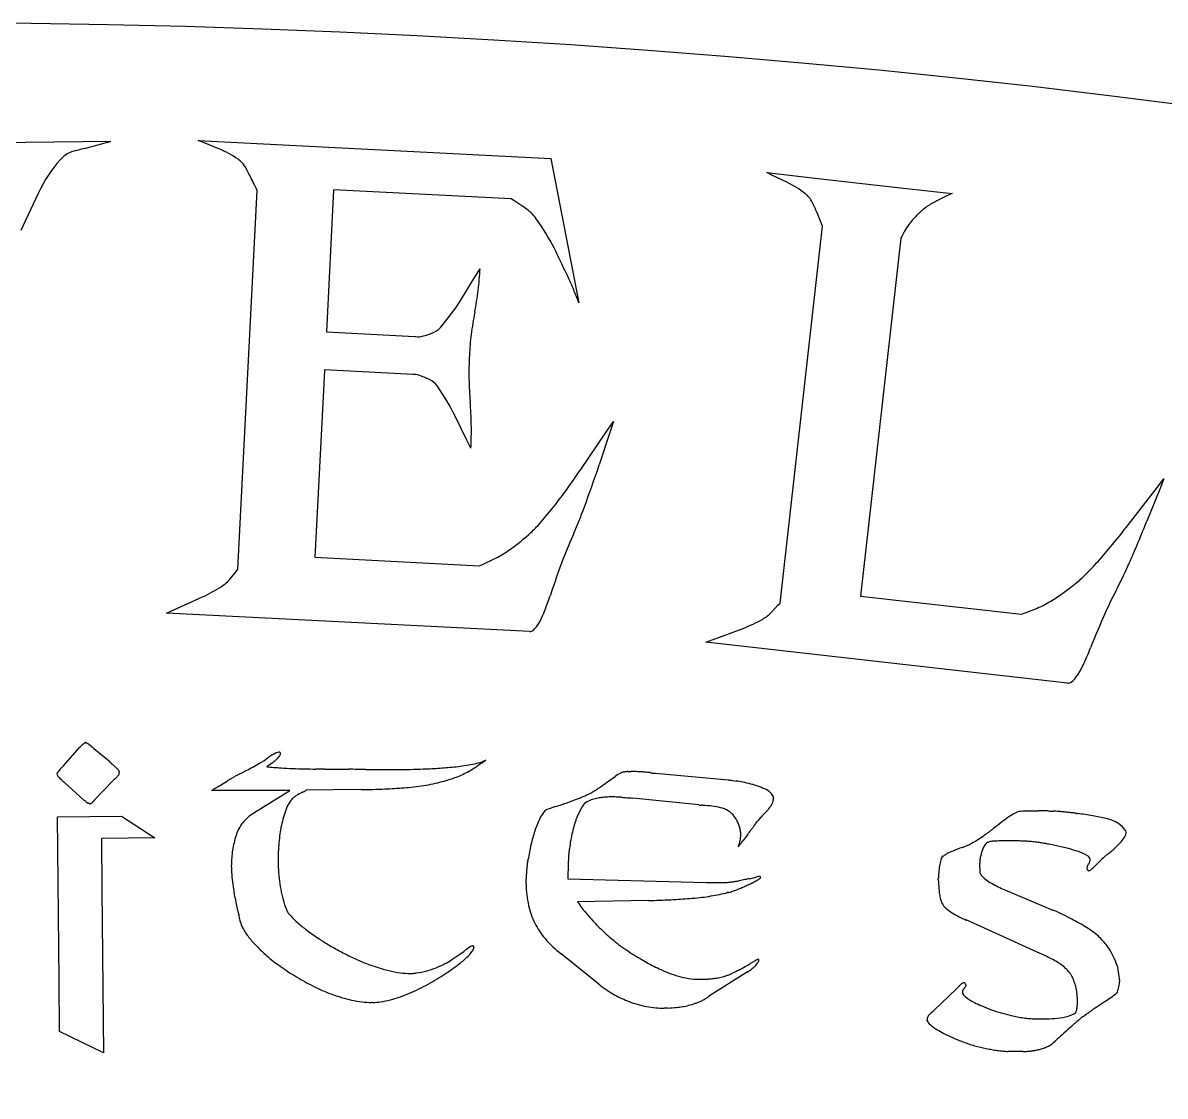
# Model space of a CAD drawing. Extents: x 7.4 to 31.4, y 13.7 to 28.6.
# Drawn here: x 19.768 to 22.539, y 26.027 to 28.63 of the extents above; entities that cross this region are included whole.
import ezdxf

# ---------------------------------------------------------------- set-up
doc = ezdxf.new("R2010")
doc.units = 0
doc.header["$MEASUREMENT"] = 0
doc.layers.add('APS_GEOMETRY', color=7, linetype='Continuous')

msp = doc.modelspace()

# ---------------------------------------------------------------- linework, layer by layer
at = {"layer": 'APS_GEOMETRY'}
for p, q in [((19.543031, 28.337975), (19.98173, 28.343024)), ((20.206025, 28.339753), (20.193447, 28.344845)), ((20.193447, 28.344845), (21.048457, 28.301115)), ((20.243759, 28.324476), (20.206025, 28.339753)), ((21.048457, 28.301115), (21.116979, 27.950848)), ((21.572509, 28.266956), (21.690203, 28.253668)), ((21.584752, 28.261102), (21.572509, 28.266956)), ((20.334771, 28.227537), (20.328888, 28.239278)), ((21.621478, 28.243542), (21.584752, 28.261102)), ((21.690203, 28.253668), (21.797048, 28.241605)), ((21.797048, 28.241605), (21.904145, 28.229513)), ((19.805938, 28.218108), (19.773596, 28.149181)), ((20.289734, 27.304716), (20.336731, 28.223624)), ((20.336731, 28.223624), (20.334771, 28.227537)), ((20.521895, 28.225339), (20.504258, 27.880496)), ((20.952949, 28.203293), (20.521895, 28.225339)), ((21.904145, 28.229513), (22.022595, 28.21614)), ((20.961184, 28.197787), (20.952949, 28.203293)), ((20.985889, 28.18127), (20.961184, 28.197787)), ((19.773596, 28.149181), (19.762815, 28.126205)), ((21.604868, 27.222882), (21.708095, 28.137181)), ((21.706504, 28.141193), (21.701731, 28.15323)), ((21.708095, 28.137181), (21.706504, 28.141193)), ((21.897915, 28.107573), (21.799929, 27.239695)), ((21.900194, 28.111915), (21.897915, 28.107573)), ((21.90703, 28.124941), (21.900194, 28.111915)), ((20.865643, 28.014802), (20.877139, 28.033281)), ((20.831157, 27.959365), (20.865643, 28.014802)), ((21.114166, 27.957983), (21.105727, 27.979388)), ((21.116979, 27.950848), (21.114166, 27.957983)), ((20.504258, 27.880496), (20.719278, 27.869498)), ((20.719278, 27.869498), (20.721046, 27.869281)), ((20.721046, 27.869281), (20.726352, 27.868628)), ((20.498603, 27.769943), (20.476298, 27.333817)), ((20.499537, 27.788199), (20.498603, 27.769943)), ((20.714557, 27.777202), (20.499537, 27.788199)), ((20.716332, 27.777111), (20.714557, 27.777202)), ((20.721657, 27.776839), (20.716332, 27.777111)), ((20.845328, 27.617597), (20.816658, 27.675883)), ((21.180968, 27.633735), (21.200888, 27.662841)), ((21.200888, 27.662841), (21.192173, 27.636593)), ((21.121208, 27.546414), (21.180968, 27.633735)), ((21.192173, 27.636593), (21.166028, 27.55785)), ((20.854885, 27.598169), (20.845328, 27.617597)), ((22.514717, 27.496645), (22.536258, 27.52449)), ((22.536258, 27.52449), (22.52595, 27.498826)), ((22.450097, 27.413108), (22.514717, 27.496645)), ((22.52595, 27.498826), (22.495029, 27.421833)), ((20.476298, 27.333817), (20.875911, 27.313379)), ((20.884765, 27.317502), (20.911329, 27.329871)), ((20.271298, 27.282271), (20.285125, 27.299105)), ((20.285125, 27.299105), (20.289734, 27.304716)), ((20.875911, 27.313379), (20.884765, 27.317502)), ((20.116521, 27.198666), (20.203948, 27.237921)), ((21.585091, 27.201608), (21.599924, 27.217563)), ((21.599924, 27.217563), (21.604868, 27.222882)), ((21.799929, 27.239695), (22.190474, 27.195602)), ((20.997901, 27.153587), (20.116521, 27.198666)), ((22.190474, 27.195602), (22.199564, 27.199174)), ((22.199564, 27.199174), (22.226836, 27.209893)), ((21.424472, 27.12776), (21.51515, 27.161469)), ((22.302442, 27.028634), (21.424472, 27.12776)), ((19.920068, 26.885093), (19.920856, 26.883554)), ((19.920075, 26.88432), (19.920068, 26.885093)), ((19.920856, 26.883554), (19.920861, 26.882974)), ((19.920861, 26.882974), (19.920863, 26.882781)), ((19.920863, 26.882781), (19.921056, 26.882782)), ((19.921056, 26.882782), (19.921636, 26.882788)), ((19.866462, 26.828159), (19.905491, 26.872588)), ((19.907023, 26.874149), (19.908556, 26.875709)), ((19.908556, 26.875709), (19.910088, 26.87727)), ((19.927842, 26.880525), (19.930956, 26.878233)), ((19.930956, 26.878233), (19.93407, 26.875942)), ((19.938361, 26.871728), (19.939434, 26.870675)), ((19.939434, 26.870675), (19.940312, 26.869813)), ((19.940312, 26.869813), (19.973031, 26.843048)), ((19.863493, 26.825135), (19.864546, 26.826208)), ((19.864546, 26.826208), (19.8656, 26.827281)), ((19.8656, 26.827281), (19.866462, 26.828159)), ((19.973031, 26.843048), (19.975372, 26.84075)), ((19.975372, 26.84075), (19.977713, 26.838452)), ((20.37101, 26.833783), (20.359545, 26.825855)), ((19.861099, 26.822697), (19.861195, 26.822795)), ((19.861195, 26.822795), (19.861482, 26.823087)), ((19.861482, 26.823087), (19.861961, 26.823575)), ((19.861961, 26.823575), (19.862631, 26.824257)), ((19.862631, 26.824257), (19.863493, 26.825135)), ((20.001903, 26.814316), (20.001912, 26.813253)), ((20.001912, 26.813253), (20.00192, 26.812383)), ((20.292575, 26.807709), (20.300623, 26.811905)), ((20.300623, 26.811905), (20.309438, 26.816501)), ((21.235516, 26.813993), (21.239092, 26.814029)), ((21.239092, 26.814029), (21.242861, 26.814067)), ((21.30244, 26.810028), (21.478899, 26.794021)), ((19.860579, 26.794856), (19.859799, 26.795622)), ((19.86136, 26.79409), (19.860579, 26.794856)), ((19.86214, 26.793324), (19.86136, 26.79409)), ((19.86292, 26.792558), (19.86214, 26.793324)), ((19.864383, 26.791121), (19.86292, 26.792558)), ((19.865651, 26.789876), (19.864383, 26.791121)), ((19.915932, 26.745101), (19.868368, 26.788741)), ((19.985874, 26.791359), (19.942979, 26.746894)), ((19.986736, 26.792237), (19.985874, 26.791359)), ((19.98779, 26.79331), (19.986736, 26.792237)), ((19.991244, 26.796048), (19.990478, 26.795267)), ((19.99201, 26.796828), (19.991244, 26.796048)), ((19.992585, 26.797413), (19.99201, 26.796828)), ((19.992776, 26.797608), (19.992585, 26.797413)), ((20.245101, 26.77984), (20.254287, 26.785408)), ((20.254287, 26.785408), (20.263472, 26.790977)), ((19.916615, 26.744431), (19.915932, 26.745101)), ((19.917103, 26.743952), (19.916615, 26.744431)), ((19.91759, 26.743473), (19.917103, 26.743952)), ((19.918273, 26.742803), (19.91759, 26.743473)), ((20.415429, 26.76803), (20.225197, 26.767903)), ((20.328187, 26.713968), (20.415429, 26.76803)), ((20.588613, 26.770189), (20.455629, 26.768711)), ((21.407603, 26.732991), (21.247373, 26.749934)), ((21.589155, 26.748738), (21.589157, 26.748545)), ((21.589157, 26.748545), (21.589163, 26.747965)), ((19.919924, 26.741948), (19.919436, 26.742427)), ((19.920607, 26.741278), (19.919924, 26.741948)), ((19.938389, 26.74144), (19.937623, 26.740659)), ((19.939155, 26.74222), (19.938389, 26.74144)), ((21.036574, 26.720747), (21.035035, 26.719958)), ((21.036582, 26.719973), (21.036574, 26.720747)), ((21.571692, 26.716859), (21.5671, 26.712174)), ((22.188495, 26.718301), (22.189947, 26.71835)), ((22.189947, 26.71835), (22.194304, 26.718497)), ((22.257349, 26.718356), (22.260343, 26.718257)), ((22.260343, 26.718257), (22.263145, 26.718165)), ((22.263145, 26.718165), (22.265753, 26.718079)), ((22.265753, 26.718079), (22.268168, 26.718)), ((19.852126, 26.704311), (20.007532, 26.705728)), ((19.855736, 26.308452), (19.852126, 26.704311)), ((20.007532, 26.705728), (20.088428, 26.653113)), ((20.3282, 26.713195), (20.328187, 26.713968)), ((21.5671, 26.712174), (21.562507, 26.707488)), ((22.324453, 26.712279), (22.325129, 26.712257)), ((22.325129, 26.712257), (22.325612, 26.712241)), ((22.325612, 26.712241), (22.326095, 26.712225)), ((22.326095, 26.712225), (22.326772, 26.712203)), ((21.525863, 26.660725), (21.520521, 26.653712)), ((21.526055, 26.66092), (21.525863, 26.660725)), ((21.526629, 26.661506), (21.526055, 26.66092)), ((20.088428, 26.653113), (19.958536, 26.651929)), ((19.958536, 26.651929), (19.959671, 26.52745)), ((21.520521, 26.653712), (21.515179, 26.646699)), ((22.112058, 26.643552), (22.110593, 26.643116)), ((22.114109, 26.644161), (22.112058, 26.643552)), ((22.186008, 26.645663), (22.183013, 26.645762)), ((22.188809, 26.645571), (22.186008, 26.645663)), ((22.191611, 26.645479), (22.188809, 26.645571)), ((22.194605, 26.64538), (22.191611, 26.645479)), ((22.266245, 26.63606), (22.257022, 26.637911)), ((22.275467, 26.634209), (22.266245, 26.63606)), ((21.998441, 26.608514), (21.998466, 26.609286)), ((21.998466, 26.609286), (22.001557, 26.609185)), ((20.27391, 26.585551), (20.273885, 26.587)), ((20.273931, 26.584294), (20.27391, 26.585551)), ((20.273949, 26.583231), (20.273931, 26.584294)), ((20.273963, 26.582362), (20.273949, 26.583231)), ((20.387437, 26.594336), (20.387489, 26.591243)), ((20.387489, 26.591243), (20.387542, 26.588151)), ((20.387542, 26.588151), (20.387594, 26.585059)), ((20.387594, 26.585059), (20.387646, 26.581966)), ((21.09123, 26.591394), (21.090066, 26.553494)), ((22.089041, 26.587642), (22.088955, 26.585034)), ((22.08912, 26.590057), (22.089041, 26.587642)), ((22.08946, 26.576894), (22.089416, 26.575542)), ((22.089518, 26.578633), (22.08946, 26.576894)), ((22.089588, 26.580758), (22.089518, 26.578633)), ((22.350192, 26.577597), (22.350214, 26.578273)), ((22.350214, 26.578273), (22.35023, 26.578756)), ((22.352917, 26.589885), (22.35311, 26.589879)), ((22.35311, 26.589879), (22.35369, 26.58986)), ((22.357069, 26.601449), (22.356789, 26.601749)), ((22.357162, 26.601349), (22.357069, 26.601449)), ((22.357086, 26.599031), (22.357108, 26.599707)), ((22.357108, 26.599707), (22.357124, 26.60019)), ((22.357124, 26.60019), (22.35714, 26.600673)), ((22.35714, 26.600673), (22.357162, 26.601349)), ((20.988829, 26.547834), (20.988767, 26.554019)), ((21.090066, 26.553494), (21.426506, 26.545285)), ((21.555475, 26.561276), (21.557084, 26.555106)), ((21.988831, 26.551582), (21.988907, 26.553901)), ((21.988907, 26.553901), (21.988984, 26.556219)), ((22.089302, 26.572064), (22.089257, 26.570712)), ((22.089333, 26.57303), (22.089302, 26.572064)), ((22.089359, 26.573803), (22.089333, 26.57303)), ((22.089384, 26.574576), (22.089359, 26.573803)), ((22.089416, 26.575542), (22.089384, 26.574576)), ((19.959671, 26.52745), (19.963281, 26.13159)), ((20.988891, 26.541649), (20.988829, 26.547834)), ((21.438884, 26.544636), (21.444876, 26.544697)), ((21.444876, 26.544697), (21.450481, 26.544753)), ((21.450481, 26.544753), (21.455024, 26.544799)), ((21.455024, 26.544799), (21.459373, 26.544843)), ((21.459373, 26.544843), (21.463722, 26.544887)), ((21.463722, 26.544887), (21.468264, 26.544932)), ((22.150479, 26.526922), (22.266466, 26.478235)), ((21.285447, 26.501336), (21.113821, 26.49806)), ((22.229055, 26.375802), (22.056798, 26.454191)), ((20.858726, 26.391201), (20.859403, 26.391213)), ((20.859403, 26.391213), (20.859886, 26.391221)), ((21.165321, 26.298311), (21.074114, 26.371623)), ((21.52612, 26.328236), (21.431614, 26.268518)), ((19.856878, 26.183199), (19.855736, 26.308452)), ((20.707515, 26.324457), (20.71138, 26.324522)), ((20.71138, 26.324522), (20.715246, 26.324588)), ((22.428693, 26.306666), (22.428639, 26.305024)), ((22.428754, 26.308501), (22.428693, 26.306666)), ((21.979202, 26.235491), (22.032733, 26.287109)), ((22.040341, 26.294981), (22.041439, 26.296009)), ((22.041439, 26.296009), (22.042337, 26.29685)), ((22.04718, 26.279477), (22.047161, 26.278898)), ((22.047187, 26.27967), (22.04718, 26.279477)), ((22.054574, 26.292579), (22.05375, 26.291059)), ((22.055398, 26.294099), (22.054574, 26.292579)), ((22.055445, 26.295548), (22.055398, 26.294099)), ((22.055487, 26.296804), (22.055445, 26.295548)), ((20.613687, 26.254044), (20.61359, 26.254043)), ((20.613977, 26.254049), (20.613687, 26.254044)), ((20.61446, 26.254057), (20.613977, 26.254049)), ((20.615136, 26.254069), (20.61446, 26.254057)), ((20.615813, 26.25408), (20.615136, 26.254069)), ((20.616296, 26.254088), (20.615813, 26.25408)), ((20.616586, 26.254093), (20.616296, 26.254088)), ((20.616682, 26.254095), (20.616586, 26.254093)), ((21.325964, 26.24039), (21.323645, 26.240367)), ((21.328284, 26.240414), (21.325964, 26.24039)), ((21.330603, 26.240437), (21.328284, 26.240414)), ((21.332923, 26.240461), (21.330603, 26.240437)), ((21.973614, 26.23026), (21.975111, 26.231661)), ((21.975111, 26.231661), (21.976408, 26.232875)), ((21.976408, 26.232875), (21.977705, 26.23409)), ((21.977705, 26.23409), (21.979202, 26.235491)), ((21.961425, 26.212481), (21.961435, 26.212771)), ((21.961435, 26.212771), (21.961438, 26.212867)), ((21.962109, 26.209751), (21.962131, 26.210427)), ((21.962131, 26.210427), (21.962147, 26.21091)), ((21.962147, 26.21091), (21.962157, 26.2112)), ((21.962157, 26.2112), (21.96216, 26.211296)), ((19.963281, 26.13159), (19.856878, 26.183199)), ((22.159247, 26.135185), (22.158475, 26.13521)), ((22.16002, 26.135159), (22.159247, 26.135185)), ((22.160793, 26.135134), (22.16002, 26.135159)), ((22.161566, 26.135108), (22.160793, 26.135134)), ((22.161759, 26.135102), (22.161566, 26.135108)), ((22.162338, 26.135083), (22.161759, 26.135102)), ((22.163111, 26.135057), (22.162338, 26.135083)), ((22.163884, 26.135032), (22.163111, 26.135057)), ((22.166202, 26.134956), (22.163884, 26.135032)), ((22.168521, 26.134879), (22.166202, 26.134956)), ((22.170839, 26.134803), (22.168521, 26.134879)), ((22.173157, 26.134727), (22.170839, 26.134803))]:
    msp.add_line(p, q, dxfattribs=at)
for centre, radius, start, end in [((19.495545, 4.630207), 24, 61.299397, 119.092201), ((17.549923, 37.852059), 9.815993, 283.831901, 284.118032), ((19.799107, 28.909594), 0.595011, 284.118032, 285.280221), ((19.706014, 29.250347), 0.948251, 285.280221, 286.009484), ((19.575015, 29.706909), 1.423236, 286.009484, 286.604743), ((20.153902, 28.102529), 0.239446, 55.342794, 67.959176), ((20.110968, 28.074984), 0.336939, 138.514252, 154.863321), ((19.912453, 28.250527), 0.071942, 102.670826, 138.514252), ((20.255412, 28.249361), 0.060942, 30.183492, 55.342794), ((15.081401, 25.579002), 5.88334, 27.05379, 27.328587), ((18.30356, 27.224586), 2.265294, 26.610932, 27.05379), ((21.518188, 28.027519), 0.239446, 51.829044, 64.445426), ((21.628506, 28.167854), 0.060942, 26.669742, 51.829044), ((22.122123, 27.962899), 0.272096, 111.455671, 115.563783), ((20.676561, 27.713802), 1.115615, 24.088106, 25.563783), ((22.068072, 28.031319), 0.186577, 118.382889, 127.050964), ((22.253986, 27.687233), 0.577678, 115.563783, 118.382889), ((20.924853, 28.089978), 0.109817, 36.072101, 56.234318), ((21.327674, 28.004897), 0.402394, 21.630887, 24.088106), ((22.107258, 27.996217), 0.238892, 135.864159, 142.594643), ((22.055397, 28.048108), 0.165541, 127.050964, 136.254452), ((20.603402, 27.855811), 0.507517, 26.731259, 36.072101), ((22.008719, 28.071571), 0.114843, 142.594643, 152.307894), ((17.681302, 26.409085), 3.768133, 25.100233, 26.392626), ((20.15982, 28.069968), 0.718257, 352.947384, 357.07215), ((20.649794, 27.799643), 0.490085, 21.516105, 25.100233), ((20.087306, 28.078939), 0.791323, 349.017736, 352.947384), ((20.371384, 28.245382), 0.541477, 319.126402, 328.114933), ((21.648945, 27.775889), 0.799448, 169.017736, 172.907478), ((20.7467, 27.920576), 0.045129, 287.628195, 319.126402), ((20.728598, 27.886887), 0.018397, 262.986533, 284.722274), ((20.654992, 28.167013), 0.308032, 284.722274, 290.004251), ((21.547697, 27.788487), 0.697421, 172.907478, 177.07215), ((21.706761, 27.780351), 0.856692, 177.07215, 180.937611), ((20.720439, 27.753013), 0.023857, 70.213751, 87.07215), ((20.597985, 27.41263), 0.385597, 66.034639, 70.213751), ((20.733489, 27.720802), 0.048971, 34.853129, 64.452285), ((20.313803, 27.428534), 0.560397, 26.192011, 34.853129), ((21.633714, 27.779156), 0.783636, 180.937611, 184.979313), ((20.072358, 27.643123), 0.783636, 0.937611, 4.979313), ((19.999311, 27.641927), 0.856692, 357.07215, 0.937611), ((19.283737, 28.803932), 2.226578, 323.798832, 325.613257), ((18.088719, 28.579595), 3.242498, 339.678828, 341.632505), ((20.157709, 28.164254), 1.14352, 321.266893, 323.798832), ((20.450075, 27.929747), 0.768725, 317.5065, 321.266893), ((20.040903, 27.856641), 1.160748, 336.41324, 339.678828), ((20.800865, 27.608381), 0.292984, 311.413607, 317.5065), ((20.806462, 28.684565), 2.078012, 320.335362, 322.275746), ((19.486126, 28.63026), 3.242498, 336.165078, 338.118754), ((20.608059, 27.826743), 0.584284, 305.197332, 311.428404), ((22.064598, 26.956648), 1.054107, 155.595359, 159.21014), ((21.579074, 28.043935), 1.074352, 317.636641, 320.335362), ((20.819633, 27.526789), 0.217221, 294.969421, 305.197332), ((23.05484, 26.580691), 2.113315, 159.21014, 161.762877), ((21.836404, 27.809262), 0.726084, 313.650515, 317.636641), ((21.390331, 27.789019), 1.160748, 332.89949, 336.165078), ((20.198164, 27.342338), 0.09464, 303.36478, 320.602916), ((22.142685, 27.488203), 0.282364, 307.256447, 313.650515), ((20.070111, 27.536801), 0.327478, 294.122747, 303.36478), ((20.390265, 27.458673), 0.692182, 337.872453, 341.762877), ((21.954589, 27.724417), 0.584284, 301.683582, 307.914654), ((23.312523, 26.789231), 1.005963, 152.081609, 155.869), ((22.147381, 27.41206), 0.217221, 291.455671, 301.683582), ((20.846002, 27.273362), 0.20021, 330.635277, 337.872453), ((21.515776, 27.266044), 0.09464, 299.85103, 317.089166), ((24.229925, 26.378262), 2.01121, 155.869, 158.547322), ((20.950895, 27.214343), 0.079853, 313.718128, 330.635277), ((21.399882, 27.46799), 0.327478, 290.608997, 299.85103), ((20.998464, 27.164596), 0.011023, 267.07215, 313.718128), ((21.746794, 27.354025), 0.656757, 334.453915, 338.547322), ((22.262234, 27.090973), 0.077272, 309.369901, 326.865457), ((22.166747, 27.153303), 0.191301, 326.865457, 334.453915), ((22.303765, 27.040358), 0.011798, 263.5584, 309.369901), ((19.924799, 26.87201), 0.013905, 135.522439, 146.832372), ((19.92133, 26.875416), 0.009044, 121.486196, 135.522439), ((19.921874, 26.874528), 0.010085, 108.957388, 121.486196), ((19.920118, 26.87964), 0.00468, 90.522439, 108.957388), ((19.921712, 26.874482), 0.008306, 69.966394, 90.522439), ((19.920057, 26.869945), 0.013135, 53.652542, 69.966394), ((19.90547, 26.874879), 0.002291, 270.522439, 288.957388), ((19.905853, 26.873766), 0.001114, 288.957388, 315.522439), ((19.905853, 26.873766), 0.001114, 315.522439, 342.087491), ((19.904732, 26.874128), 0.002291, 342.087491, 0.522439), ((19.920996, 26.866559), 0.015288, 127.392337, 135.522439), ((19.917497, 26.871137), 0.009526, 117.087491, 127.392337), ((19.935244, 26.875953), 0.001174, 180.522439, 214.212507), ((19.935511, 26.876134), 0.001497, 214.212507, 243.957388), ((19.934197, 26.873445), 0.001497, 34.212507, 63.957388), ((19.934463, 26.873626), 0.001174, 0.522439, 34.212507), ((19.930832, 26.863802), 0.010946, 54.984762, 63.957388), ((19.931464, 26.864704), 0.009845, 45.522439, 54.984762), ((20.468189, 26.695423), 0.185051, 117.534899, 124.913435), ((20.389352, 26.846642), 0.014515, 90.969848, 117.534899), ((20.389263, 26.85193), 0.009226, 81.507526, 90.969848), ((20.390206, 26.858247), 0.002839, 64.404797, 81.507526), ((20.390602, 26.859074), 0.001922, 39.629656, 64.404797), ((20.381441, 26.85958), 0.012032, 327.27978, 346.038431), ((20.385944, 26.855216), 0.00797, 27.534899, 39.629656), ((20.389354, 26.857613), 0.003877, 346.038431, 19.404797), ((20.002985, 26.864189), 0.036071, 225.522439, 230.716868), ((19.996628, 26.856418), 0.026031, 230.716868, 236.832372), ((19.984678, 26.834649), 0.002291, 180.522439, 198.957388), ((19.983564, 26.834267), 0.001114, 198.957388, 225.522439), ((19.983564, 26.834267), 0.001114, 225.522439, 252.087491), ((19.983926, 26.835387), 0.002291, 252.087491, 270.522439), ((20.333288, 27.188866), 0.498609, 225.522439, 226.527525), ((20.199945, 27.048217), 0.304799, 226.527525, 227.813049), ((20.002445, 27.419023), 0.676223, 296.99944, 300.130099), ((20.196435, 27.084779), 0.289764, 300.130099, 304.913435), ((20.490689, 28.220916), 1.401211, 264.629656, 266.060786), ((20.364609, 26.846062), 0.013848, 297.534899, 304.659916), ((20.356308, 26.858068), 0.028444, 304.659916, 309.629656), ((20.392592, 26.814254), 0.028444, 124.659916, 129.629656), ((20.384291, 26.82626), 0.013848, 117.534899, 124.659916), ((20.427409, 26.790668), 0.068876, 133.243537, 135.969848), ((20.407081, 26.812282), 0.039204, 129.629656, 133.243537), ((20.351685, 26.879174), 0.047648, 309.629656, 312.603387), ((20.35877, 26.87147), 0.037182, 312.603387, 315.969848), ((20.339669, 26.889936), 0.063749, 315.969848, 320.86894), ((20.360228, 26.873209), 0.037245, 320.86894, 327.27978), ((20.707561, 27.831324), 1.011519, 274.934503, 277.149772), ((20.793744, 27.144274), 0.319085, 277.149772, 281.09452), ((20.80353, 27.122089), 0.29548, 280.060125, 283.84485), ((20.707512, 27.066568), 0.289298, 301.771294, 304.14836), ((21.199112, 26.341795), 0.586468, 122.975231, 124.14836), ((20.861505, 26.886854), 0.053206, 283.84485, 292.771257), ((21.284793, 26.209734), 0.743889, 121.933605, 122.975231), ((20.936679, 26.70777), 0.141015, 109.404797, 112.771257), ((20.891403, 26.836303), 0.004742, 90.969848, 109.404797), ((19.855498, 26.808728), 0.005097, 180.522439, 205.539333), ((19.860111, 26.805543), 0.010204, 148.517056, 162.087491), ((19.868106, 26.814752), 0.01907, 205.539333, 218.397423), ((19.88747, 26.788789), 0.042285, 141.862631, 148.517056), ((19.903263, 26.842615), 0.063929, 218.397423, 222.342609), ((19.921193, 26.76231), 0.085162, 138.535227, 141.862631), ((19.928737, 26.865828), 0.098393, 222.342609, 225.522439), ((19.935214, 26.749922), 0.103872, 135.522439, 138.535227), ((19.964636, 26.832133), 0.044541, 309.182248, 315.522439), ((19.932025, 26.752607), 0.094158, 43.674829, 47.813049), ((19.971245, 26.825644), 0.035278, 315.522439, 322.647456), ((19.989345, 26.811829), 0.012509, 322.647456, 342.087491), ((19.99586, 26.813555), 0.005899, 27.087491, 43.674829), ((19.99932, 26.814416), 0.002558, 22.323849, 45.522439), ((19.988024, 26.812256), 0.013897, 342.087491, 0.522439), ((19.999011, 26.814289), 0.002892, 0.522439, 22.323849), ((20.214585, 26.901504), 0.119923, 299.780642, 301.933605), ((20.454077, 26.495085), 0.351859, 118.728389, 120.024452), ((20.484395, 26.439772), 0.414937, 117.534899, 118.728389), ((20.457168, 27.734132), 0.913274, 266.060786, 267.83349), ((20.502471, 28.931638), 2.111637, 267.83349, 268.60034), ((20.500956, 28.869628), 2.049608, 268.60034, 269.378708), ((20.487918, 26.277431), 0.542787, 89.908936, 90.969848), ((20.487779, 26.189903), 0.630315, 88.92444, 89.908936), ((20.511004, 27.426959), 0.606959, 268.92444, 269.946818), ((20.511003, 27.426185), 0.606186, 269.946818, 270.969848), ((20.562838, 28.501842), 1.682269, 268.583904, 269.216443), ((20.564762, 28.642508), 1.822949, 269.216443, 269.824085), ((20.55201, 24.489417), 2.330162, 89.348702, 89.824085), ((20.545243, 23.894094), 2.925524, 88.92444, 89.348702), ((20.65433, 30.871666), 4.052925, 269.234143, 269.595013), ((20.648561, 30.055515), 3.236755, 269.595013, 269.998826), ((20.648554, 29.692259), 2.873498, 269.998826, 270.453684), ((20.653638, 29.05023), 2.231449, 270.453684, 270.969848), ((20.64998, 29.266308), 2.447558, 270.969848, 272.471641), ((20.71628, 27.730334), 0.910154, 272.471641, 274.934503), ((20.730181, 27.028723), 0.245027, 287.669092, 291.525893), ((20.72405, 27.044266), 0.261736, 291.525893, 295.136478), ((20.722892, 27.046736), 0.264463, 295.136478, 298.728389), ((20.722198, 27.042855), 0.261406, 299.270604, 301.771294), ((19.269046, 29.455464), 3.284073, 305.824843, 306.114946), ((21.249211, 26.741468), 0.075514, 113.775858, 126.114946), ((21.231524, 26.781615), 0.031644, 94.662885, 113.775858), ((21.23521, 26.789152), 0.024804, 97.287105, 104.613511), ((21.235814, 26.784429), 0.029565, 90.577268, 97.287105), ((21.245747, 26.527598), 0.286483, 88.567714, 90.577268), ((21.242685, 26.405123), 0.408997, 86.885882, 88.567714), ((21.241288, 26.379451), 0.434707, 85.303372, 86.885882), ((21.233651, 26.286498), 0.527973, 83.867431, 85.303372), ((21.302483, 26.86338), 0.053397, 256.541024, 259.957613), ((21.302071, 26.861059), 0.05104, 259.957613, 263.452252), ((21.301982, 26.860283), 0.050259, 263.452252, 267.000934), ((21.301942, 26.85951), 0.049485, 267.000934, 270.577268), ((19.868517, 26.792795), 0.00409, 225.522439, 247.323849), ((19.868335, 26.792359), 0.003618, 247.323849, 270.522439), ((19.994814, 26.786412), 0.009845, 126.060117, 135.522439), ((19.995462, 26.785522), 0.010946, 117.087491, 126.060117), ((18.684166, 29.361777), 3.017111, 300.714729, 300.951487), ((19.084038, 28.694999), 2.239621, 300.951487, 301.226285), ((20.28838, 26.758912), 0.040603, 122.399414, 127.839746), ((20.293831, 26.750322), 0.050776, 117.534899, 122.399414), ((20.219404, 26.893082), 0.11022, 297.534899, 299.780642), ((20.551121, 28.984893), 2.215021, 270.969848, 272.449484), ((20.580195, 28.30524), 1.534747, 272.449484, 274.22707), ((20.653785, 27.309574), 0.536365, 274.22707, 279.301223), ((20.659153, 27.276798), 0.503153, 279.301223, 284.540282), ((20.696769, 27.133614), 0.355111, 284.465581, 287.669092), ((20.993357, 27.026509), 0.305183, 301.156495, 303.04846), ((20.901394, 27.167858), 0.473815, 303.04846, 304.267335), ((20.934354, 27.119482), 0.415278, 304.267335, 305.569288), ((18.714203, 30.22407), 4.232023, 305.569288, 305.824843), ((21.487486, 26.829902), 0.036894, 256.541024, 261.486991), ((21.626856, 27.761), 0.978365, 261.486991, 262.447166), ((21.468429, 26.566144), 0.226948, 78.312494, 82.447166), ((21.445515, 26.455373), 0.340065, 74.935021, 78.312494), ((21.479688, 26.573984), 0.216659, 70.021223, 75.50878), ((21.491968, 26.607764), 0.180715, 64.012217, 70.021223), ((19.918294, 26.740512), 0.002291, 72.087491, 90.522439), ((19.935821, 26.74874), 0.007323, 297.087491, 310.328011), ((19.937503, 26.746759), 0.004725, 310.328011, 326.832372), ((19.924535, 26.755234), 0.020216, 326.832372, 330.777558), ((19.915023, 26.760555), 0.031115, 330.777558, 333.957388), ((20.462538, 26.709556), 0.056062, 134.333271, 144.942475), ((20.45207, 26.72027), 0.041084, 121.933605, 134.333271), ((20.512614, 26.62313), 0.155547, 118.615823, 121.933605), ((20.518096, 26.613081), 0.166994, 115.413803, 118.615823), ((20.435328, 26.795435), 0.033418, 289.404797, 293.589713), ((20.433654, 26.799269), 0.037601, 293.589713, 297.534899), ((20.432452, 26.801573), 0.0402, 297.534899, 301.226285), ((20.429207, 26.806926), 0.04646, 301.226285, 304.659916), ((20.784267, 27.579558), 0.89428, 289.440855, 291.133313), ((21.020664, 26.995087), 0.264069, 289.012217, 291.133313), ((21.015307, 27.008947), 0.278928, 291.133313, 293.197133), ((20.867033, 27.354944), 0.655358, 293.197133, 294.075834), ((20.90342, 27.273508), 0.566162, 294.075834, 295.021223), ((21.186667, 26.632419), 0.11973, 106.188256, 112.957403), ((21.005435, 27.006533), 0.281839, 299.187728, 301.156495), ((21.18243, 26.647013), 0.104533, 98.943154, 106.188256), ((21.193065, 26.57943), 0.172948, 94.549764, 98.943154), ((21.196125, 26.54098), 0.211519, 90.577268, 94.549764), ((21.196996, 26.454565), 0.297939, 88.051151, 90.577268), ((21.196917, 26.452246), 0.300259, 85.534817, 88.051151), ((21.281803, 27.539273), 0.790077, 265.534817, 266.491651), ((21.287406, 27.630662), 0.881638, 266.491651, 267.397438), ((21.552936, 26.732833), 0.041578, 39.977929, 64.012217), ((21.57036, 26.747442), 0.01884, 3.943729, 39.977929), ((21.562125, 26.749028), 0.02719, 334.012217, 346.541024), ((21.567478, 26.747746), 0.021686, 346.541024, 0.577268), ((19.918656, 26.741632), 0.001114, 45.522439, 72.087491), ((19.933235, 26.754139), 0.018025, 225.522439, 235.827286), ((19.931251, 26.751215), 0.014491, 235.827286, 247.323849), ((19.873455, 26.612889), 0.135424, 66.078485, 67.323849), ((19.909436, 26.694003), 0.046687, 63.957388, 66.078485), ((19.929877, 26.742146), 0.006196, 270.522439, 284.558683), ((19.929482, 26.743668), 0.007769, 284.558683, 297.087491), ((19.922779, 26.756773), 0.022489, 297.087491, 301.486196), ((19.903959, 26.787502), 0.058523, 301.486196, 304.212507), ((19.938439, 26.73912), 0.001575, 153.957388, 180.522439), ((19.939935, 26.738389), 0.00324, 135.522439, 153.957388), ((20.672857, 26.625456), 0.283629, 159.830023, 168.212316), ((20.475235, 26.698049), 0.073097, 143.275608, 159.830023), ((21.07811, 26.676649), 0.060562, 137.424878, 153.213721), ((21.038972, 26.712273), 0.007644, 127.447166, 135.577268), ((21.03722, 26.71456), 0.004763, 117.142319, 127.447166), ((21.04647, 26.701328), 0.021859, 109.78994, 121.541024), ((21.032874, 26.723036), 0.004763, 297.142319, 307.447166), ((21.031123, 26.725324), 0.007644, 307.447166, 315.577268), ((21.227351, 26.198634), 0.556105, 107.464059, 109.78994), ((20.863729, 27.354426), 0.655536, 287.464059, 289.440855), ((21.238703, 26.65511), 0.13547, 145.29606, 160.021223), ((21.152124, 26.715069), 0.030156, 113.775858, 145.29606), ((21.415092, 26.772499), 0.040212, 259.267335, 264.866675), ((21.414953, 26.770955), 0.038662, 264.866675, 270.577268), ((21.415732, 26.693636), 0.038662, 84.866675, 90.577268), ((21.415594, 26.692091), 0.040212, 79.267335, 84.866675), ((21.40898, 26.491966), 0.240049, 81.283959, 86.632082), ((21.414157, 26.525736), 0.205884, 75.50878, 81.283959), ((21.453782, 26.67905), 0.047532, 51.747443, 75.50878), ((21.44631, 26.669573), 0.0596, 30.558907, 51.747443), ((21.520168, 26.767355), 0.072142, 315.577268, 320.771697), ((21.535723, 26.754656), 0.052061, 320.771697, 326.8872), ((21.531008, 26.766797), 0.063102, 319.975973, 326.417573), ((21.545743, 26.757013), 0.045415, 326.417573, 334.012217), ((22.202917, 26.658868), 0.061158, 103.639132, 116.98218), ((22.164077, 27.615921), 0.897933, 271.929096, 272.299937), ((22.091688, 29.4183), 2.701766, 272.299937, 272.513726), ((22.227275, 27.238451), 0.519598, 268.115021, 269.138051), ((22.233369, 27.643472), 0.924664, 269.138051, 269.904931), ((22.230558, 25.949602), 0.769208, 88.983072, 89.904931), ((22.228813, 25.851302), 0.867523, 88.115021, 88.983072), ((22.257105, 26.381848), 0.336333, 86.140087, 88.115021), ((22.259923, 26.423621), 0.294466, 84.029404, 86.140087), ((21.861595, 22.614978), 4.123882, 83.878626, 84.029404), ((21.921865, 23.176959), 3.558679, 83.716316, 83.878626), ((20.375655, 26.630596), 0.094997, 141.41018, 162.534899), ((20.378732, 26.62814), 0.098933, 120.714729, 141.41018), ((21.239682, 26.595082), 0.241556, 153.213721, 161.100692), ((21.403839, 26.595075), 0.311179, 160.021223, 166.683021), ((21.42007, 26.651061), 0.091644, 24.851709, 32.18477), ((21.443186, 26.661767), 0.06617, 16.219514, 24.851709), ((20.739779, 27.267853), 0.99306, 323.943154, 324.549895), ((21.679685, 26.58928), 0.166351, 140.212731, 141.91746), ((21.692938, 26.578243), 0.183598, 138.590055, 140.212731), ((21.699963, 26.572048), 0.192964, 137.046069, 138.590055), ((21.714791, 26.558243), 0.213224, 135.577268, 137.046069), ((23.342181, 25.097364), 1.994962, 127.012241, 127.674689), ((23.103672, 25.413735), 1.598758, 126.272247, 127.012241), ((22.232276, 26.601202), 0.125868, 116.98218, 126.272247), ((22.309637, 26.661703), 0.052583, 84.74856, 88.115021), ((22.308283, 26.646963), 0.067384, 81.774829, 84.74856), ((22.310111, 26.659609), 0.054607, 78.107041, 81.774829), ((22.312034, 26.668742), 0.045274, 74.078777, 78.107041), ((22.247171, 26.029313), 0.687513, 80.250996, 83.351379), ((22.269342, 26.158353), 0.556582, 76.805088, 80.250996), ((22.374323, 26.606119), 0.096674, 57.830093, 76.805088), ((22.393909, 26.637258), 0.059888, 33.652699, 57.830093), ((20.740271, 26.611388), 0.352496, 168.212316, 175.012717), ((21.365265, 26.552087), 0.374295, 161.100692, 166.235042), ((21.46462, 26.580688), 0.373641, 166.683021, 172.761974), ((21.436614, 26.659855), 0.073015, 8.392561, 16.219514), ((21.436398, 26.659823), 0.073232, 0.577268, 8.392561), ((21.446997, 26.65993), 0.062633, 354.237076, 0.577268), ((21.524315, 26.663774), 0.00324, 315.577268, 334.012217), ((21.525811, 26.663044), 0.001575, 334.012217, 0.577268), ((19.760126, 28.00924), 2.221578, 322.702284, 322.929647), ((19.971474, 27.849571), 1.956697, 322.929647, 323.171911), ((21.045728, 27.045104), 0.614613, 323.171911, 323.943154), ((21.971721, 26.851882), 0.231322, 303.652699, 305.299727), ((21.938748, 26.898452), 0.288383, 305.299727, 306.774829), ((21.843529, 27.025851), 0.447434, 306.774829, 307.725709), ((21.865047, 26.998036), 0.412267, 307.725709, 308.716316), ((22.409665, 26.673674), 0.036151, 324.000548, 344.942467), ((22.436761, 26.666385), 0.008092, 344.942467, 30.120404), ((20.5144, 26.586942), 0.240448, 162.534899, 171.208073), ((20.846601, 26.602109), 0.45923, 175.012717, 180.969848), ((21.438794, 26.534074), 0.449998, 166.235042, 170.917375), ((21.399928, 26.672205), 0.111355, 338.775858, 343.0517), ((20.295679, 27.578531), 1.534768, 321.91746, 322.287105), ((21.428434, 26.663517), 0.081555, 343.0517, 348.04846), ((21.44391, 26.660242), 0.065736, 348.04846, 354.237076), ((20.547392, 27.383894), 1.216581, 322.287105, 322.702284), ((21.993501, 26.778097), 0.15739, 289.91643, 298.952853), ((21.91206, 26.925307), 0.325627, 298.952853, 305.231882), ((22.13102, 26.614541), 0.036217, 141.99568, 156.744399), ((22.126738, 26.617887), 0.030782, 125.990005, 141.99568), ((22.108776, 26.646672), 0.00388, 268.115021, 279.424953), ((22.107814, 26.65247), 0.009758, 279.424953, 286.54997), ((22.129605, 26.539476), 0.105826, 93.745704, 98.419867), ((22.156058, 26.135411), 0.510756, 91.618553, 93.745704), ((22.157813, 26.073314), 0.572878, 89.721024, 91.618553), ((22.156708, 25.846481), 0.799714, 88.115021, 89.721024), ((22.18316, 26.29763), 0.347938, 86.205868, 88.115021), ((22.183058, 26.296087), 0.349485, 84.300946, 86.205868), ((22.189044, 26.356066), 0.289208, 81.999517, 84.300946), ((22.198487, 26.423256), 0.221357, 79.368859, 81.999517), ((22.212379, 26.423843), 0.218638, 80.683613, 82.920592), ((22.204833, 26.377845), 0.26525, 78.652699, 80.683613), ((22.131012, 25.972923), 0.67688, 75.150512, 77.677546), ((22.249327, 26.805318), 0.243918, 313.115021, 317.72567), ((22.332322, 26.729866), 0.131752, 317.72567, 324.000548), ((20.520242, 26.586039), 0.246359, 171.208073, 179.776359), ((21.133301, 26.571877), 0.142784, 166.541024, 170.373294), ((21.325646, 26.592069), 0.234447, 175.813626, 178.087715), ((21.317003, 26.592702), 0.225781, 173.452252, 175.813626), ((21.321646, 26.592169), 0.230454, 171.114946, 173.452252), ((22.018907, 26.595908), 0.024037, 148.37014, 163.046533), ((22.015019, 26.594807), 0.019695, 126.774829, 133.115021), ((22.022411, 26.584917), 0.032043, 121.805088, 126.774829), ((21.959973, 26.685599), 0.086428, 301.805088, 303.652699), ((21.915751, 26.752026), 0.166228, 303.652699, 304.984919), ((22.1189, 26.381159), 0.258268, 111.613587, 114.680072), ((22.334289, 25.837523), 0.843018, 109.91643, 111.613587), ((22.140854, 26.594755), 0.051295, 167.990349, 174.029404), ((22.144685, 26.59394), 0.055212, 162.169625, 167.990349), ((22.179891, 26.593233), 0.089516, 162.653803, 168.652699), ((22.182496, 26.592419), 0.092245, 156.744399, 162.653803), ((22.179806, 26.156959), 0.486485, 72.169625, 75.150512), ((22.298426, 26.525746), 0.099091, 58.201375, 72.169625), ((22.343156, 26.597892), 0.014204, 20.734886, 58.201375), ((22.660695, 26.296178), 0.410755, 131.267411, 133.631185), ((22.418406, 26.581933), 0.036718, 135.236117, 141.245123), ((22.414484, 26.585822), 0.031195, 128.716316, 135.236117), ((22.460739, 26.52812), 0.105148, 126.774829, 128.716316), ((22.471851, 26.513253), 0.123709, 124.984919, 126.774829), ((22.301331, 26.747854), 0.166351, 306.774829, 308.479557), ((22.290599, 26.761356), 0.183598, 308.479557, 310.102233), ((22.269411, 26.786516), 0.216492, 310.102233, 311.478444), ((22.311405, 26.739015), 0.15309, 311.478444, 313.115021), ((20.642432, 26.588599), 0.368521, 180.969848, 184.691161), ((20.80082, 26.600775), 0.413602, 182.606425, 186.351395), ((21.652774, 26.516152), 0.665271, 173.995323, 174.866675), ((21.150111, 26.569026), 0.159835, 170.373294, 173.995323), ((21.286847, 26.593365), 0.195627, 178.087715, 180.577268), ((22.163254, 26.555824), 0.173998, 169.142394, 174.029404), ((22.128588, 26.562472), 0.138701, 163.046533, 169.142394), ((22.103759, 26.584547), 0.014813, 178.115021, 188.419867), ((22.095015, 26.583252), 0.005973, 188.419867, 204.680072), ((22.20968, 26.586089), 0.120625, 175.912423, 178.115021), ((22.25398, 26.582923), 0.165038, 174.029404, 175.912423), ((22.35957, 26.579609), 0.01008, 165.120404, 178.115021), ((22.345585, 26.57628), 0.005356, 31.805088, 43.115021), ((22.365601, 26.578006), 0.016321, 154.91643, 165.120404), ((22.349611, 26.578776), 0.000619, 358.115021, 31.805088), ((22.359789, 26.580449), 0.010012, 196.54997, 210.120404), ((22.280161, 26.618), 0.078017, 334.91643, 337.07751), ((22.302469, 26.608566), 0.053796, 337.07751, 339.680072), ((22.385028, 26.578255), 0.033418, 155.495156, 159.680072), ((22.388835, 26.57652), 0.037601, 151.54997, 155.495156), ((22.345529, 26.599984), 0.011653, 331.54997, 344.078777), ((22.35873, 26.602845), 0.002291, 178.115021, 196.54997), ((22.357602, 26.60251), 0.001114, 196.54997, 223.115021), ((22.347797, 26.599337), 0.009294, 344.078777, 358.115021), ((22.312447, 26.636298), 0.076172, 306.774829, 316.618553), ((22.554733, 26.407328), 0.257191, 133.631185, 136.618553), ((20.636789, 26.588136), 0.362859, 184.691161, 188.441407), ((20.787478, 26.59929), 0.400177, 186.351395, 190.158684), ((21.087732, 26.555017), 0.09897, 177.000934, 180.577268), ((21.089277, 26.554936), 0.100518, 173.452252, 177.000934), ((21.551201, 26.525277), 0.563289, 174.866675, 175.813626), ((21.301396, 27.885841), 1.352247, 278.244072, 278.70737), ((21.60956, 26.104842), 0.456221, 102.210902, 103.106076), ((21.588273, 26.203209), 0.355578, 101.196923, 102.210902), ((21.579717, 26.246431), 0.311516, 100.03959, 101.196923), ((21.566395, 26.321679), 0.235099, 98.70737, 100.03959), ((21.318465, 27.368464), 0.841623, 284.613511, 285.047562), ((21.343368, 27.275832), 0.745701, 285.047562, 285.508685), ((20.935882, 27.640255), 1.250405, 299.020197, 299.503694), ((21.495058, 26.729177), 0.17839, 285.508685, 287.435667), ((21.468657, 26.813238), 0.2665, 287.435667, 289.012217), ((21.336778, 26.93178), 0.436368, 299.503694, 300.322149), ((22.002746, 26.551124), 0.013923, 178.115021, 187.577343), ((22.00429, 26.55133), 0.01548, 187.577343, 196.54997), ((22.237756, 26.548032), 0.248907, 174.029404, 178.115021), ((22.107987, 26.575164), 0.019252, 193.37014, 218.514925), ((22.146358, 26.605702), 0.068292, 218.514925, 231.788195), ((22.163016, 26.626861), 0.095221, 231.788195, 241.54997), ((22.353857, 26.577007), 0.003154, 210.120404, 234.424953), ((22.355838, 26.579777), 0.006559, 234.424953, 246.313611), ((22.353993, 26.575572), 0.001967, 246.313611, 268.115021), ((22.352765, 26.582355), 0.008826, 277.577343, 306.774829), ((20.984967, 26.639808), 0.71485, 188.441407, 190.346909), ((20.677824, 26.579642), 0.288777, 190.158684, 195.426603), ((21.245454, 26.544234), 0.256575, 180.577268, 192.465926), ((21.437968, 26.645147), 0.100518, 263.452252, 267.000934), ((21.437887, 26.643601), 0.09897, 267.000934, 270.577268), ((21.46695, 26.675351), 0.130425, 270.577268, 274.308665), ((21.464903, 26.702519), 0.157671, 274.308665, 277.702284), ((21.481016, 26.507163), 0.013927, 90.577268, 96.91746), ((21.396632, 26.80508), 0.296222, 286.522664, 288.699128), ((21.353507, 27.526175), 0.988825, 277.702284, 278.244072), ((21.398761, 26.798791), 0.289583, 288.699128, 290.900405), ((21.426576, 26.72595), 0.211612, 290.900405, 293.911309), ((21.437862, 26.700497), 0.183769, 293.911309, 297.142319), ((21.432188, 26.75436), 0.235101, 292.378677, 295.419657), ((21.461111, 26.693503), 0.167721, 295.419657, 299.020197), ((22.304733, 26.554047), 0.315362, 181.294851, 183.825614), ((22.275915, 26.55212), 0.28648, 183.825614, 186.480907), ((22.349255, 26.970585), 0.486158, 241.54997, 245.865997), ((20.728316, 26.592949), 0.453957, 190.346909, 192.738137), ((20.638963, 26.568918), 0.248464, 195.426603, 201.106151), ((21.259158, 26.5889), 0.17139, 212.006834, 217.447166), ((21.230682, 28.767748), 2.267074, 271.384197, 272.771435), ((21.262988, 28.100382), 1.598926, 272.771435, 274.423298), ((21.337629, 27.13547), 0.631132, 274.423298, 278.601333), ((21.350818, 27.048275), 0.542945, 278.601333, 283.106076), ((21.479458, 26.508696), 0.01211, 109.012217, 117.142319), ((21.480647, 26.505244), 0.015761, 101.8872, 109.012217), ((21.482068, 26.498496), 0.022658, 96.91746, 101.8872), ((22.113979, 26.533724), 0.123502, 186.480907, 192.615188), ((22.062295, 26.522157), 0.07054, 192.615188, 200.734886), ((22.033292, 26.514171), 0.040685, 204.680072, 223.604716), ((21.066975, 26.662947), 0.79974, 192.27978, 193.40941), ((20.678436, 26.570317), 0.400312, 193.40941, 195.006091), ((19.973937, 26.381467), 0.329059, 13.064605, 15.006091), ((20.443899, 26.493935), 0.039486, 201.525893, 220.296826), ((20.564943, 26.596576), 0.198189, 220.296826, 228.645275), ((21.175064, 26.528673), 0.184486, 192.465926, 206.496153), ((21.428096, 26.718284), 0.384181, 217.447166, 221.080116), ((21.57382, 26.845318), 0.577503, 221.080116, 223.500093), ((22.062754, 26.542232), 0.081372, 223.604716, 236.955716), ((22.143467, 26.666308), 0.22939, 236.955716, 241.796933), ((21.956762, 25.772255), 0.770925, 62.913897, 66.313611), ((20.217588, 26.438007), 0.078934, 9.09995, 13.064605), ((20.351696, 26.461689), 0.057272, 191.274694, 208.21159), ((20.677962, 26.724975), 0.369243, 228.645275, 233.181196), ((21.173704, 26.527995), 0.182966, 206.496153, 220.641964), ((21.723473, 26.987334), 0.783815, 223.500093, 225.577268), ((22.159596, 26.696385), 0.263519, 241.796933, 246.313611), ((22.059313, 26.46029), 0.007644, 223.115021, 231.245123), ((22.057509, 26.458043), 0.004763, 231.245123, 241.54997), ((22.05574, 26.454778), 0.001049, 241.54997, 282.151264), ((22.055588, 26.455484), 0.001772, 282.151264, 313.115021), ((22.019239, 25.894419), 0.633711, 59.164026, 62.913897), ((22.228167, 26.2444), 0.226112, 48.782307, 59.164026), ((20.433864, 26.505769), 0.150518, 208.21159, 218.635469), ((20.539443, 26.590158), 0.285679, 218.635469, 224.203578), ((20.83724, 26.937741), 0.635023, 233.181196, 236.639631), ((21.544302, 26.823378), 0.54147, 226.974449, 229.345798), ((21.574621, 26.858684), 0.588007, 229.345798, 231.62136), ((22.289147, 26.314013), 0.133566, 35.261708, 48.782307), ((20.649149, 26.696856), 0.438714, 224.203578, 228.696159), ((20.807179, 26.89608), 0.5837, 236.855375, 239.695043), ((20.876602, 27.014859), 0.721279, 239.695043, 242.249521), ((20.917536, 26.282567), 0.124422, 120.845841, 128.116535), ((20.792113, 26.423473), 0.079925, 314.301511, 331.524419), ((20.86095, 26.37732), 0.014058, 99.09995, 120.845841), ((20.859896, 26.390602), 0.000619, 57.27978, 90.969848), ((20.857336, 26.386617), 0.005356, 45.969848, 57.27978), ((20.858967, 26.387211), 0.00387, 331.524419, 57.27978), ((21.234821, 26.580457), 0.263512, 220.641964, 232.420041), ((21.474008, 26.731645), 0.425952, 231.62136, 234.761187), ((21.465323, 26.71935), 0.410899, 234.761187, 237.958025), ((22.279348, 26.302286), 0.14839, 29.169292, 36.774829), ((20.671404, 26.736075), 0.482953, 229.783923, 234.648935), ((20.867592, 26.997734), 0.701928, 242.249521, 244.874424), ((20.849129, 26.958366), 0.658447, 244.874424, 247.584627), ((20.683217, 26.562786), 0.240445, 296.850122, 301.549075), ((20.418095, 26.946521), 0.706629, 303.589091, 305.449064), ((20.679048, 26.539329), 0.241809, 307.649605, 314.301511), ((20.628648, 26.650782), 0.343594, 305.449064, 308.116535), ((22.346914, 28.219187), 2.150515, 239.248575, 239.803232), ((22.18802, 27.946144), 1.834604, 239.803232, 240.403748), ((21.599658, 26.2575), 0.112348, 117.617792, 121.27699), ((21.558299, 26.336553), 0.023128, 109.547676, 117.617792), ((21.552299, 26.353453), 0.005195, 81.696609, 109.547676), ((21.534009, 26.361117), 0.02017, 329.613511, 342.142319), ((21.552946, 26.357889), 0.000712, 0.577268, 81.696609), ((21.544299, 26.357802), 0.00936, 342.142319, 0.577268), ((21.816433, 25.442887), 1.020092, 64.806176, 66.140513), ((22.058151, 25.956707), 0.452255, 62.802137, 64.806176), ((22.140842, 26.11762), 0.271339, 59.467404, 62.802137), ((22.241604, 26.281218), 0.191616, 22.477474, 29.169292), ((20.772502, 26.878592), 0.657686, 234.648935, 238.817553), ((20.819116, 26.938703), 0.62915, 249.428872, 252.302934), ((20.787813, 26.840601), 0.526174, 252.302934, 255.445737), ((20.714368, 26.557715), 0.23391, 255.445737, 262.480904), ((20.694275, 26.532498), 0.208892, 277.679685, 284.89819), ((20.704742, 26.493155), 0.168182, 284.89819, 292.944356), ((20.634657, 26.658711), 0.347961, 292.944356, 296.850122), ((20.497066, 26.775215), 0.539734, 303.198605, 307.649605), ((21.474484, 26.689903), 0.389863, 240.403748, 243.227392), ((21.464682, 26.670476), 0.368104, 243.227392, 246.133313), ((21.440155, 26.597713), 0.291723, 244.756276, 249.971007), ((21.56506, 26.196123), 0.149044, 117.927144, 120.322149), ((21.56882, 26.189029), 0.157073, 115.594161, 117.927144), ((21.433111, 26.472349), 0.157073, 295.594161, 297.927144), ((21.436871, 26.465256), 0.149044, 297.927144, 300.322149), ((20.904043, 27.42517), 1.246891, 299.187728, 300.077993), ((21.511926, 26.355925), 0.031115, 297.142319, 300.322149), ((21.517428, 26.346517), 0.020216, 300.322149, 304.267335), ((21.51979, 26.34305), 0.016021, 304.267335, 309.237076), ((21.184426, 26.941056), 0.687444, 300.077993, 301.27699), ((21.523695, 26.338269), 0.009848, 309.237076, 315.577268), ((21.497235, 26.385944), 0.064027, 301.541024, 305.569288), ((21.489557, 26.39668), 0.077226, 305.569288, 309.237076), ((21.478128, 26.410676), 0.095296, 309.237076, 312.210807), ((21.492191, 26.395171), 0.074363, 312.210807, 315.577268), ((21.510182, 26.37754), 0.049173, 315.577268, 321.91746), ((21.522606, 26.367804), 0.033389, 321.91746, 329.613511), ((22.243147, 26.291074), 0.069962, 52.897428, 59.467404), ((22.174948, 26.200908), 0.183015, 47.878663, 52.897428), ((22.246524, 26.280063), 0.076297, 40.102233, 47.878663), ((22.266809, 26.293563), 0.052157, 31.262017, 43.115021), ((22.300291, 26.3055), 0.128104, 12.521706, 22.477474), ((22.308965, 26.307426), 0.119219, 2.200638, 12.521706), ((20.725176, 26.800394), 0.566283, 238.817553, 243.656574), ((20.704794, 26.485179), 0.160746, 262.480904, 270.969848), ((20.714657, 26.359354), 0.034771, 270.969848, 277.31004), ((20.716077, 26.348283), 0.02361, 277.31004, 285.006091), ((20.419306, 26.895078), 0.682697, 299.093583, 301.226285), ((20.484876, 26.78692), 0.556216, 301.226285, 303.589091), ((21.429898, 26.569576), 0.261775, 249.971007, 255.47617), ((21.410346, 26.494105), 0.183812, 255.47617, 263.293244), ((21.413598, 26.521758), 0.211656, 263.293244, 270.577268), ((21.413622, 26.519391), 0.209288, 270.577268, 273.538204), ((21.411561, 26.552718), 0.242679, 273.538204, 276.287861), ((21.409462, 26.571772), 0.261848, 276.287861, 278.836706), ((21.402776, 26.614774), 0.305367, 278.836706, 281.196923), ((21.413812, 26.500318), 0.191287, 284.613511, 286.522664), ((21.388804, 26.584619), 0.279219, 286.522664, 288.102836), ((21.432754, 26.450177), 0.137776, 288.102836, 291.302827), ((21.43389, 26.447265), 0.13465, 291.302827, 294.539757), ((22.076394, 26.251282), 0.056888, 121.805088, 126.774829), ((22.061009, 26.276092), 0.027695, 114.680072, 121.805088), ((22.050767, 26.298378), 0.003169, 64.91643, 114.680072), ((22.049599, 26.295881), 0.005926, 29.078777, 64.91643), ((22.256387, 26.287235), 0.06435, 20.594455, 31.262017), ((22.143508, 26.244819), 0.184935, 16.840809, 20.594455), ((22.421801, 26.309112), 0.006927, 10.643829, 24.680072), ((22.360625, 26.307262), 0.068052, 352.920592, 358.115021), ((22.420073, 26.308787), 0.008686, 358.115021, 10.643829), ((20.696027, 26.741527), 0.500594, 243.656574, 248.803502), ((20.652667, 26.642313), 0.392442, 249.468414, 253.465375), ((20.571925, 26.581633), 0.333305, 289.262624, 293.720824), ((20.532447, 26.68995), 0.448414, 292.771257, 295.960154), ((20.525438, 26.704346), 0.464426, 295.960154, 299.093583), ((21.353067, 26.53507), 0.302164, 231.586274, 235.541072), ((21.343335, 26.52089), 0.284966, 235.541072, 239.613511), ((21.325319, 26.490165), 0.249349, 239.613511, 244.264619), ((22.02984, 26.293403), 0.006927, 294.680072, 308.716316), ((22.028741, 26.294775), 0.008686, 308.716316, 321.245123), ((22.05549, 26.273302), 0.025616, 136.929096, 141.245123), ((22.060737, 26.268397), 0.032799, 133.115021, 136.929096), ((22.047944, 26.287125), 0.010946, 142.577343, 151.54997), ((22.04707, 26.287795), 0.009845, 133.115021, 142.577343), ((22.054008, 26.278672), 0.006851, 178.115021, 214.024744), ((22.055683, 26.279391), 0.0085, 162.859902, 178.115021), ((22.055223, 26.279533), 0.00802, 147.151264, 162.859902), ((22.079587, 26.295942), 0.037714, 214.024744, 229.124027), ((22.120452, 26.237417), 0.085664, 145.643829, 147.151264), ((22.157898, 26.211819), 0.131023, 144.424953, 145.643829), ((22.040882, 26.299204), 0.015288, 313.115021, 321.245123), ((22.045375, 26.295597), 0.009526, 321.245123, 331.54997), ((22.05291, 26.297012), 0.002558, 19.91643, 43.115021), ((22.052596, 26.296899), 0.002892, 358.115021, 19.91643), ((22.147286, 26.245963), 0.180988, 13.046438, 16.840809), ((22.168025, 26.256269), 0.158548, 7.387623, 11.109638), ((22.207596, 26.2614), 0.118646, 3.084762, 7.387623), ((22.296252, 26.430075), 0.198181, 304.057133, 309.493536), ((22.419085, 26.281033), 0.005044, 309.493536, 344.078777), ((22.253482, 26.328272), 0.177254, 344.078777, 346.138888), ((22.237027, 26.332333), 0.194202, 346.138888, 348.107041), ((22.349522, 26.308641), 0.079239, 348.107041, 352.920592), ((20.636867, 26.589091), 0.336924, 253.465375, 257.779237), ((20.622611, 26.523269), 0.269575, 257.779237, 263.163447), ((20.617274, 26.478757), 0.224744, 263.163447, 269.060696), ((20.613983, 26.413551), 0.159479, 270.969848, 278.158385), ((20.605807, 26.470582), 0.217093, 278.158385, 284.318575), ((20.592463, 26.522861), 0.271048, 284.318575, 289.262624), ((21.312954, 26.464513), 0.220872, 244.264619, 249.206646), ((21.325528, 26.473925), 0.234286, 247.148575, 253.305525), ((21.314889, 26.43845), 0.197249, 253.305525, 260.016257), ((21.327585, 26.510573), 0.270482, 260.016257, 264.917786), ((21.328673, 26.492066), 0.251323, 275.547009, 279.108034), ((21.342773, 26.404116), 0.16225, 279.108034, 284.613511), ((21.33876, 26.419506), 0.178155, 284.613511, 289.867314), ((21.369625, 26.347386), 0.09994, 287.276512, 291.89518), ((21.360635, 26.369754), 0.124047, 291.89518, 296.040613), ((21.3755, 26.33933), 0.090185, 296.040613, 301.736572), ((21.358007, 26.367613), 0.123441, 301.736572, 306.604641), ((22.098531, 26.31783), 0.066661, 229.124027, 238.046438), ((22.138499, 26.381907), 0.142181, 238.046438, 244.152532), ((22.197116, 26.486173), 0.261674, 242.555056, 246.864515), ((22.262217, 26.63854), 0.427366, 246.864515, 250.236324), ((22.205845, 26.255108), 0.120517, 353.716316, 358.115021), ((22.104835, 26.255862), 0.221557, 0.778022, 3.084762), ((22.160137, 26.256613), 0.166249, 358.115021, 0.778022), ((21.449068, 27.700356), 1.725101, 302.330723, 303.107041), ((21.762223, 27.220106), 1.151771, 303.107041, 304.057133), ((21.3216, 26.443282), 0.202925, 264.917786, 270.577268), ((21.312739, 26.656135), 0.416164, 272.779866, 275.547009), ((21.976017, 26.212387), 0.014587, 160.464897, 178.115021), ((21.976506, 26.212214), 0.015106, 143.123001, 160.464897), ((21.990081, 26.20203), 0.032076, 134.751598, 143.123001), ((21.992366, 26.199724), 0.035323, 126.774829, 134.751598), ((21.965996, 26.233597), 0.007644, 313.115021, 321.245123), ((21.968242, 26.231794), 0.004763, 321.245123, 331.54997), ((21.973746, 26.228812), 0.001497, 121.805088, 151.54997), ((21.973576, 26.229086), 0.001174, 88.115021, 121.805088), ((22.251996, 26.610093), 0.397138, 250.236324, 253.864988), ((22.251892, 26.609733), 0.396764, 253.864988, 257.495366), ((22.236154, 26.508627), 0.294721, 256.226363, 259.142394), ((22.234386, 26.499408), 0.285334, 259.142394, 262.106015), ((22.236248, 26.512837), 0.298891, 262.106015, 264.935191), ((22.264589, 26.352116), 0.136832, 275.765672, 286.54997), ((22.28051, 26.298539), 0.080939, 286.54997, 300.586213), ((22.318351, 26.232433), 0.004893, 313.115021, 337.890161), ((22.288344, 26.244623), 0.037282, 337.890161, 346.805088), ((22.277077, 26.247265), 0.048854, 346.805088, 353.716316), ((22.447957, 26.069207), 0.185134, 125.990005, 128.716316), ((22.345894, 26.211814), 0.009848, 126.774829, 133.115021), ((22.34959, 26.206869), 0.016021, 121.805088, 126.774829), ((22.332703, 26.2341), 0.016021, 301.805088, 306.774829), ((22.336399, 26.229155), 0.009848, 306.774829, 313.115021), ((22.438142, 26.100008), 0.1546, 125.683613, 127.920592), ((22.457368, 26.073236), 0.18756, 123.652699, 125.683613), ((22.272865, 26.350382), 0.145383, 303.652699, 306.272247), ((22.260072, 26.367815), 0.167005, 306.272247, 308.716316), ((22.376487, 26.224735), 0.017497, 125.990005, 133.115021), ((22.377132, 26.223847), 0.018595, 119.078777, 125.990005), ((22.359057, 26.25635), 0.018595, 299.078777, 305.990005), ((22.359702, 26.255462), 0.017497, 305.990005, 313.115021), ((21.962044, 26.21246), 0.000619, 178.115021, 211.805088), ((21.966069, 26.214957), 0.005356, 211.805088, 223.115021), ((21.973064, 26.212494), 0.011293, 194.060417, 221.430337), ((22.018357, 26.252468), 0.071703, 221.430337, 232.205298), ((22.047915, 26.290581), 0.119935, 232.205298, 238.794545), ((22.23075, 26.450807), 0.236618, 264.935191, 268.115021), ((22.238321, 26.680845), 0.466781, 268.115021, 271.716299), ((22.241243, 26.583331), 0.369223, 271.716299, 275.765672), ((23.123429, 25.25017), 1.246066, 130.625468, 131.782801), ((22.700721, 25.780841), 0.568602, 132.233617, 133.115021), ((22.725355, 25.753705), 0.605253, 131.379316, 132.233617), ((22.453527, 26.062258), 0.19404, 128.716316, 131.379316), ((22.099172, 26.375199), 0.218867, 238.794545, 243.671066), ((22.165911, 26.492446), 0.353637, 242.405067, 246.154457), ((22.240976, 26.662277), 0.539318, 246.154457, 249.190376), ((22.155872, 26.293978), 0.177271, 306.113753, 313.115021), ((22.919758, 25.478101), 0.940396, 131.782801, 133.115021), ((22.163868, 26.459392), 0.322274, 249.190376, 254.263602), ((22.170969, 26.484592), 0.348456, 254.263602, 259.142394), ((22.194766, 26.567033), 0.433974, 258.107041, 259.8687), ((22.197905, 26.584598), 0.451818, 259.8687, 261.595219), ((22.167446, 26.378451), 0.243433, 261.595219, 264.79724), ((22.165933, 26.361834), 0.226746, 264.79724, 268.115021), ((22.203144, 25.244441), 0.890791, 91.181506, 91.929096), ((22.198531, 25.468086), 0.667098, 90.317619, 91.181506), ((22.193863, 26.310173), 0.175002, 270.317619, 273.607345), ((22.193619, 26.314046), 0.178883, 273.607345, 276.861183), ((22.182394, 26.356648), 0.222603, 278.419867, 280.643829), ((22.177047, 26.3851), 0.251553, 280.643829, 282.735895), ((22.211646, 26.23202), 0.094611, 282.735895, 288.285674), ((22.198217, 26.27266), 0.137413, 288.285674, 292.890161), ((22.238596, 26.180593), 0.036916, 290.734886, 306.113753)]:
    msp.add_arc(centre, radius, start, end, dxfattribs=at)

doc.saveas('drawing.dxf')
